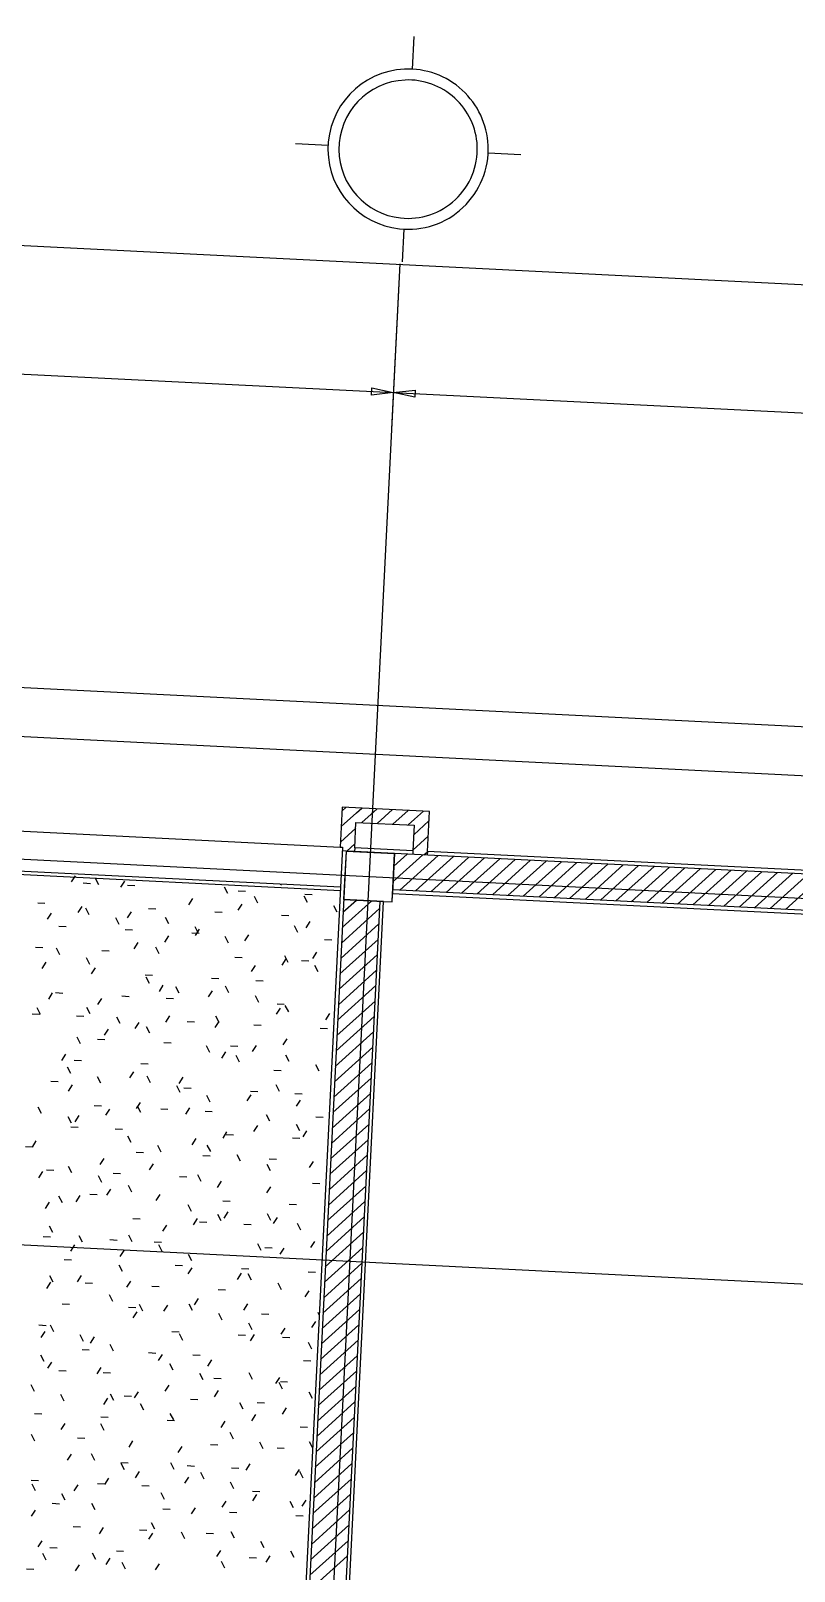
# Model space of a CAD drawing. Extents: x 549999 to 550212, y 1838161 to 1838467.
# Drawn here: x 550121.31 to 550124.45, y 1838357.39 to 1838363.74 of the extents above; entities that cross this region are included whole.
import ezdxf

# ---------------------------------------------------------------- set-up
doc = ezdxf.new("R2010")
doc.units = 0
for name, color, linetype in [('Level 14', 7, 'Continuous'), ('Level 15', 7, 'Continuous'), ('Level 18', 7, 'Continuous'), ('Level 19', 7, 'Continuous'), ('Level 20', 7, 'Continuous'), ('Level 36', 7, 'Continuous'), ('Level 4', 7, 'Continuous'), ('Level 6', 7, 'Continuous'), ('Level 8', 7, 'Continuous')]:
    doc.layers.add(name, color=color, linetype=linetype)

# ---------------------------------------------------------------- blocks, each defined once
blk = doc.blocks.new('FLOO10')
at = {"layer": 'Level 8'}
for p, q in [((1048.51, 1267.1), (-1101.49, 1267.1)), ((-1081.49, 1247.1), (1028.51, 1247.1))]:
    blk.add_line(p, q, dxfattribs=at)
blk = doc.blocks.new('GRID_2')
at = {"layer": 'Level 19'}
for p, q in [((0, 0.5169), (0, 0.3669)), ((-0.5169, 0), (-0.3669, 0)), ((0.5169, 0), (0.3669, 0)), ((0, -0.5169), (0, -0.3669))]:
    blk.add_line(p, q, dxfattribs=at)
for radius, start, end in [(0.3669, 86.59057, 185.41735), (0.3669, 3.40943, 86.59057), (0.3169, 86.59057, 185.41735), (0.3169, 3.40943, 86.59057), (0.3169, 275.41735, 3.40943), (0.3669, 275.41735, 3.40943), (0.3669, 185.41735, 275.41735), (0.3169, 185.41735, 275.41735)]:
    blk.add_arc((0, 0), radius, start, end, dxfattribs=at)

msp = doc.modelspace()

# ---------------------------------------------------------------- linework, layer by layer
at = {"layer": 'Level 14'}
for p, q in [((550122.5875, 1838360.5208), (550122.6054, 1838360.537)), ((550122.6472, 1838360.5142), (550122.6689, 1838360.5338)), ((550122.5843, 1838360.4572), (550122.6472, 1838360.5142)), ((550122.6696, 1838360.4737), (550122.7325, 1838360.5306)), ((550122.7331, 1838360.4705), (550122.7961, 1838360.5275)), ((550122.7967, 1838360.4674), (550122.8596, 1838360.5243)), ((550122.8603, 1838360.4642), (550122.8862, 1838360.4876)), ((550122.883, 1838360.4241), (550122.9459, 1838360.481)), ((550122.8862, 1838360.4876), (550122.9232, 1838360.5211)), ((550122.5811, 1838360.3937), (550122.644, 1838360.4506)), ((550122.8798, 1838360.3605), (550122.9427, 1838360.4174)), ((550122.6073, 1838360.3567), (550122.6409, 1838360.387)), ((550122.7982, 1838360.2308), (550122.9201, 1838360.341)), ((550122.8014, 1838360.2943), (550122.8565, 1838360.3442)), ((550122.9251, 1838360.3408), (550122.9396, 1838360.3539)), ((550122.8264, 1838360.1955), (550122.9837, 1838360.3379)), ((550122.8899, 1838360.1924), (550123.0472, 1838360.3347)), ((550122.9535, 1838360.1892), (550123.1108, 1838360.3315)), ((550123.017, 1838360.186), (550123.1743, 1838360.3283)), ((550123.0806, 1838360.1828), (550123.2379, 1838360.3251)), ((550123.1442, 1838360.1796), (550123.3015, 1838360.322)), ((550123.2077, 1838360.1765), (550123.365, 1838360.3188)), ((550123.2713, 1838360.1733), (550123.4286, 1838360.3156)), ((550123.3348, 1838360.1701), (550123.4921, 1838360.3124)), ((550123.3984, 1838360.1669), (550123.5557, 1838360.3093)), ((550123.462, 1838360.1638), (550123.6193, 1838360.3061)), ((550123.5255, 1838360.1606), (550123.6828, 1838360.3029)), ((550123.5891, 1838360.1574), (550123.7464, 1838360.2997)), ((550123.6526, 1838360.1542), (550123.8099, 1838360.2965)), ((550123.7162, 1838360.151), (550123.8735, 1838360.2934)), ((550123.7798, 1838360.1479), (550123.9371, 1838360.2902)), ((550123.8433, 1838360.1447), (550124.0006, 1838360.287)), ((550123.9069, 1838360.1415), (550124.0642, 1838360.2838)), ((550123.9704, 1838360.1383), (550124.1278, 1838360.2807)), ((550124.034, 1838360.1352), (550124.1913, 1838360.2775)), ((550124.0976, 1838360.132), (550124.2549, 1838360.2743)), ((550124.1611, 1838360.1288), (550124.3184, 1838360.2711)), ((550124.2247, 1838360.1256), (550124.382, 1838360.2679)), ((550124.2882, 1838360.1224), (550124.4456, 1838360.2648)), ((550124.3518, 1838360.1193), (550124.5091, 1838360.2616)), ((550124.4154, 1838360.1161), (550124.5727, 1838360.2584)), ((550122.5885, 1838360.041), (550122.7104, 1838360.1513)), ((550122.5917, 1838360.1046), (550122.6468, 1838360.1544)), ((550122.5853, 1838359.9775), (550122.7426, 1838360.1198)), ((550122.5822, 1838359.9139), (550122.7395, 1838360.0562)), ((550122.579, 1838359.8503), (550122.7363, 1838359.9927)), ((550122.5758, 1838359.7868), (550122.7331, 1838359.9291)), ((550122.5726, 1838359.7232), (550122.7299, 1838359.8655)), ((550122.5694, 1838359.6597), (550122.7267, 1838359.802)), ((550122.5663, 1838359.5961), (550122.7236, 1838359.7384)), ((550122.5631, 1838359.5325), (550122.7204, 1838359.6749)), ((550122.5599, 1838359.469), (550122.7172, 1838359.6113)), ((550122.5567, 1838359.4054), (550122.714, 1838359.5477)), ((550122.5536, 1838359.3419), (550122.7109, 1838359.4842)), ((550122.5504, 1838359.2783), (550122.7077, 1838359.4206)), ((550122.5472, 1838359.2147), (550122.7045, 1838359.3571)), ((550122.544, 1838359.1512), (550122.7013, 1838359.2935)), ((550122.5408, 1838359.0876), (550122.6982, 1838359.2299)), ((550122.5377, 1838359.0241), (550122.695, 1838359.1664)), ((550122.5345, 1838358.9605), (550122.6918, 1838359.1028)), ((550122.5313, 1838358.8969), (550122.6886, 1838359.0393)), ((550122.5281, 1838358.8334), (550122.6854, 1838358.9757)), ((550122.525, 1838358.7698), (550122.6823, 1838358.9121)), ((550122.5218, 1838358.7063), (550122.6791, 1838358.8486)), ((550122.5186, 1838358.6427), (550122.6759, 1838358.785)), ((550122.5154, 1838358.5791), (550122.6727, 1838358.7215)), ((550122.5123, 1838358.5156), (550122.6696, 1838358.6579)), ((550122.5091, 1838358.452), (550122.6664, 1838358.5943)), ((550122.5059, 1838358.3884), (550122.6632, 1838358.5308)), ((550122.5027, 1838358.3249), (550122.66, 1838358.4672)), ((550122.4995, 1838358.2613), (550122.6568, 1838358.4037)), ((550122.4964, 1838358.1978), (550122.6537, 1838358.3401)), ((550122.4932, 1838358.1342), (550122.6505, 1838358.2765)), ((550122.49, 1838358.0706), (550122.6473, 1838358.213)), ((550122.4868, 1838358.0071), (550122.6441, 1838358.1494)), ((550122.4837, 1838357.9435), (550122.641, 1838358.0859)), ((550122.4805, 1838357.88), (550122.6378, 1838358.0223)), ((550122.4773, 1838357.8164), (550122.6346, 1838357.9587)), ((550122.4741, 1838357.7528), (550122.6314, 1838357.8952)), ((550122.4709, 1838357.6893), (550122.6282, 1838357.8316)), ((550122.4678, 1838357.6257), (550122.6251, 1838357.7681)), ((550122.4646, 1838357.5622), (550122.6219, 1838357.7045)), ((550122.4614, 1838357.4986), (550122.6187, 1838357.6409)), ((550122.4582, 1838357.435), (550122.6155, 1838357.5774)), ((550122.4551, 1838357.3715), (550122.6124, 1838357.5138)), ((550122.4519, 1838357.3079), (550122.6092, 1838357.4502))]:
    msp.add_line(p, q, dxfattribs=at)
at = {"layer": 'Level 15'}
for p, q in [((550121.4883, 1838360.2548), (550121.4719, 1838360.2295)), ((550121.5207, 1838360.225), (550121.5508, 1838360.2235)), ((550121.5855, 1838360.2171), (550121.5718, 1838360.244)), ((550121.6915, 1838360.2324), (550121.6751, 1838360.2071)), ((550121.7033, 1838360.2159), (550121.7335, 1838360.2144)), ((550122.3366, 1838360.22), (550122.3344, 1838360.2166)), ((550121.9715, 1838360.1604), (550121.9552, 1838360.135)), ((550122.1175, 1838360.1815), (550122.1038, 1838360.2084)), ((550122.16, 1838360.193), (550122.1901, 1838360.1915)), ((550122.2406, 1838360.1419), (550122.2269, 1838360.1687)), ((550122.4451, 1838360.1439), (550122.4313, 1838360.1708)), ((550122.4339, 1838360.1793), (550122.4641, 1838360.1778)), ((550121.3335, 1838360.1428), (550121.3636, 1838360.1413)), ((550121.389, 1838360.1012), (550121.3726, 1838360.0759)), ((550121.5154, 1838360.1284), (550121.4991, 1838360.1031)), ((550121.5459, 1838360.094), (550121.5321, 1838360.1209)), ((550121.7187, 1838360.106), (550121.7023, 1838360.0807)), ((550121.7901, 1838360.12), (550121.8202, 1838360.1185)), ((550122.0641, 1838360.1063), (550122.0942, 1838360.1048)), ((550122.1748, 1838360.138), (550122.1584, 1838360.1126)), ((550122.338, 1838360.0926), (550122.3682, 1838360.0911)), ((550122.5682, 1838360.1043), (550122.5544, 1838360.1311)), ((550121.4202, 1838360.0469), (550121.4504, 1838360.0454)), ((550121.669, 1838360.0544), (550121.6552, 1838360.0812)), ((550121.6942, 1838360.0332), (550121.7243, 1838360.0317)), ((550121.8734, 1838360.0564), (550121.8597, 1838360.0833)), ((550121.9987, 1838360.034), (550121.9823, 1838360.0086)), ((550121.9965, 1838360.0168), (550121.9827, 1838360.0436)), ((550122.4054, 1838360.0208), (550122.3917, 1838360.0477)), ((550122.4548, 1838360.0659), (550122.4384, 1838360.0406)), ((550121.3243, 1838359.9602), (550121.3545, 1838359.9586)), ((550121.7459, 1838359.9796), (550121.7295, 1838359.9542)), ((550121.8338, 1838359.9333), (550121.82, 1838359.9602)), ((550121.8723, 1838360.0068), (550121.8559, 1838359.9814)), ((550121.9682, 1838360.0195), (550121.9983, 1838360.018)), ((550122.1196, 1838359.9771), (550122.1058, 1838360.0039)), ((550122.2019, 1838360.0115), (550122.1856, 1838359.9862)), ((550122.5161, 1838359.9921), (550122.5463, 1838359.9906)), ((550121.3666, 1838359.898), (550121.3502, 1838359.8727)), ((550121.4248, 1838359.9292), (550121.4111, 1838359.9561)), ((550121.5479, 1838359.8896), (550121.5342, 1838359.9164)), ((550121.5983, 1838359.9465), (550121.6284, 1838359.945)), ((550122.1463, 1838359.9191), (550122.1764, 1838359.9176)), ((550122.3556, 1838359.9123), (550122.3392, 1838359.8869)), ((550122.3657, 1838359.8978), (550122.352, 1838359.9246)), ((550122.4202, 1838359.9054), (550122.4504, 1838359.9039)), ((550122.482, 1838359.9395), (550122.4656, 1838359.9141)), ((550121.5698, 1838359.8756), (550121.5535, 1838359.8502)), ((550121.7764, 1838359.846), (550121.8065, 1838359.8445)), ((550121.7941, 1838359.8103), (550121.7803, 1838359.8371)), ((550122.2291, 1838359.8851), (550122.2128, 1838359.8598)), ((550122.4888, 1838359.8581), (550122.4751, 1838359.8849)), ((550121.3938, 1838359.7716), (550121.3774, 1838359.7462)), ((550121.4065, 1838359.7729), (550121.4367, 1838359.7714)), ((550121.8499, 1838359.8035), (550121.8335, 1838359.7782)), ((550121.9172, 1838359.7706), (550121.9034, 1838359.7974)), ((550122.0531, 1838359.7811), (550122.0367, 1838359.7558)), ((550122.0504, 1838359.8323), (550122.0805, 1838359.8308)), ((550122.1216, 1838359.7726), (550122.1079, 1838359.7995)), ((550122.233, 1838359.8232), (550122.2632, 1838359.8217)), ((550121.3455, 1838359.6831), (550121.3318, 1838359.7099)), ((550121.55, 1838359.6851), (550121.5362, 1838359.712)), ((550121.597, 1838359.7492), (550121.5806, 1838359.7238)), ((550121.6805, 1838359.7592), (550121.7106, 1838359.7577)), ((550121.8632, 1838359.7501), (550121.8933, 1838359.7486)), ((550122.2447, 1838359.733), (550122.2309, 1838359.7598)), ((550122.3331, 1838359.7091), (550122.3168, 1838359.6837)), ((550122.3198, 1838359.7273), (550122.3499, 1838359.7258)), ((550122.3678, 1838359.6933), (550122.354, 1838359.7202)), ((550121.3106, 1838359.6862), (550121.3408, 1838359.6847)), ((550121.4933, 1838359.677), (550121.5234, 1838359.6755)), ((550121.6731, 1838359.6455), (550121.6593, 1838359.6723)), ((550121.7506, 1838359.6499), (550121.7343, 1838359.6246)), ((550121.8771, 1838359.6771), (550121.8607, 1838359.6518)), ((550121.9499, 1838359.6542), (550121.9801, 1838359.6527)), ((550122.0803, 1838359.6547), (550122.0639, 1838359.6293)), ((550122.082, 1838359.6495), (550122.0682, 1838359.6764)), ((550122.5364, 1838359.6866), (550122.52, 1838359.6613)), ((550121.5103, 1838359.562), (550121.4965, 1838359.5889)), ((550121.58, 1838359.5812), (550121.6102, 1838359.5796)), ((550121.6242, 1838359.6227), (550121.6078, 1838359.5974)), ((550121.7961, 1838359.6058), (550121.7824, 1838359.6326)), ((550122.2239, 1838359.6405), (550122.254, 1838359.639)), ((550122.3603, 1838359.5826), (550122.344, 1838359.5573)), ((550122.4979, 1838359.6268), (550122.528, 1838359.6253)), ((550121.4482, 1838359.5187), (550121.4318, 1838359.4934)), ((550121.854, 1838359.5675), (550121.8842, 1838359.566)), ((550122.0423, 1838359.5265), (550122.0285, 1838359.5533)), ((550122.1075, 1838359.5283), (550122.0911, 1838359.5029)), ((550122.128, 1838359.5538), (550122.1581, 1838359.5523)), ((550122.2339, 1838359.5554), (550122.2175, 1838359.5301)), ((550122.3698, 1838359.4888), (550122.3561, 1838359.5157)), ((550122.5483, 1838359.5365), (550122.5472, 1838359.5349)), ((550121.4706, 1838359.439), (550121.4569, 1838359.4658)), ((550121.4842, 1838359.4944), (550121.5143, 1838359.4929)), ((550121.7581, 1838359.4807), (550121.7883, 1838359.4792)), ((550122.1654, 1838359.4868), (550122.1516, 1838359.5137)), ((550122.3061, 1838359.4533), (550122.3362, 1838359.4518)), ((550122.4929, 1838359.4492), (550122.4792, 1838359.476)), ((550121.3883, 1838359.4076), (550121.4184, 1838359.4061)), ((550121.4754, 1838359.3923), (550121.459, 1838359.367)), ((550121.5937, 1838359.3993), (550121.58, 1838359.4261)), ((550121.7282, 1838359.4467), (550121.7118, 1838359.4213)), ((550121.7982, 1838359.4013), (550121.7844, 1838359.4282)), ((550121.9314, 1838359.4243), (550121.9151, 1838359.3989)), ((550122.3302, 1838359.3658), (550122.3164, 1838359.3926)), ((550121.9213, 1838359.3617), (550121.9075, 1838359.3885)), ((550121.9362, 1838359.3802), (550121.9664, 1838359.3787)), ((550122.0443, 1838359.322), (550122.0306, 1838359.3489)), ((550122.2115, 1838359.3522), (550122.1951, 1838359.3269)), ((550122.2102, 1838359.3665), (550122.2403, 1838359.365)), ((550122.3928, 1838359.3574), (550122.423, 1838359.3559)), ((550122.4147, 1838359.3298), (550122.3983, 1838359.3044)), ((550121.3496, 1838359.2742), (550121.3358, 1838359.301)), ((550121.5025, 1838359.2659), (550121.4862, 1838359.2405)), ((550121.5663, 1838359.3072), (550121.5965, 1838359.3057)), ((550121.629, 1838359.2931), (550121.6126, 1838359.2677)), ((550121.7554, 1838359.3203), (550121.739, 1838359.2949)), ((550121.7585, 1838359.2783), (550121.7448, 1838359.3051)), ((550121.8403, 1838359.2935), (550121.8705, 1838359.292)), ((550121.9586, 1838359.2978), (550121.9423, 1838359.2725)), ((550122.023, 1838359.2843), (550122.0531, 1838359.2828)), ((550122.2905, 1838359.2427), (550122.2767, 1838359.2695)), ((550121.4727, 1838359.2345), (550121.4589, 1838359.2614)), ((550121.4705, 1838359.2204), (550121.5006, 1838359.2189)), ((550121.6531, 1838359.2113), (550121.6832, 1838359.2098)), ((550122.1122, 1838359.1986), (550122.0959, 1838359.1733)), ((550122.2387, 1838359.2258), (550122.2223, 1838359.2004)), ((550122.4136, 1838359.203), (550122.3998, 1838359.2299)), ((550122.4419, 1838359.2034), (550122.4255, 1838359.178)), ((550122.4796, 1838359.2615), (550122.5097, 1838359.26)), ((550121.2832, 1838359.1382), (550121.3134, 1838359.1367)), ((550121.3265, 1838359.1619), (550121.3101, 1838359.1365)), ((550121.7189, 1838359.1552), (550121.7051, 1838359.182)), ((550121.8419, 1838359.1155), (550121.8282, 1838359.1424)), ((550121.9858, 1838359.1714), (550121.9694, 1838359.1461)), ((550122.0464, 1838359.1176), (550122.0326, 1838359.1444)), ((550122.1097, 1838359.1885), (550122.1399, 1838359.1869)), ((550122.3837, 1838359.1748), (550122.4139, 1838359.1733)), ((550121.6065, 1838359.0898), (550121.5902, 1838359.0645)), ((550121.7399, 1838359.1154), (550121.77, 1838359.1139)), ((550122.0138, 1838359.1017), (550122.044, 1838359.1002)), ((550122.1695, 1838359.0779), (550122.1557, 1838359.1047)), ((550122.2878, 1838359.088), (550122.318, 1838359.0865)), ((550122.4691, 1838359.0769), (550122.4527, 1838359.0516)), ((550121.3537, 1838359.0355), (550121.3373, 1838359.0101)), ((550121.37, 1838359.0423), (550121.4001, 1838359.0408)), ((550121.4747, 1838359.03), (550121.461, 1838359.0569)), ((550121.5978, 1838358.9904), (550121.5841, 1838359.0172)), ((550121.644, 1838359.0286), (550121.6741, 1838359.0271)), ((550121.8098, 1838359.0674), (550121.7934, 1838359.0421)), ((550121.918, 1838359.0149), (550121.9481, 1838359.0134)), ((550122.0067, 1838358.9945), (550121.993, 1838359.0213)), ((550122.2926, 1838359.0382), (550122.2788, 1838359.0651)), ((550121.6337, 1838358.9634), (550121.6174, 1838358.9381)), ((550121.7209, 1838358.9507), (550121.7071, 1838358.9776)), ((550122.0898, 1838358.9954), (550122.0734, 1838358.97)), ((550122.293, 1838358.9729), (550122.2767, 1838358.9476)), ((550122.4659, 1838358.9875), (550122.496, 1838358.986)), ((550121.3809, 1838358.909), (550121.3645, 1838358.8837)), ((550121.4351, 1838358.907), (550121.4213, 1838358.9338)), ((550121.5073, 1838358.9362), (550121.4909, 1838358.9109)), ((550121.5481, 1838358.9419), (550121.5782, 1838358.9404)), ((550121.837, 1838358.941), (550121.8206, 1838358.9156)), ((550121.9671, 1838358.8714), (550121.9533, 1838358.8982)), ((550122.096, 1838358.9145), (550122.1262, 1838358.913)), ((550122.37, 1838358.9008), (550122.4002, 1838358.8993)), ((550121.7262, 1838358.8414), (550121.7563, 1838358.8399)), ((550121.9906, 1838358.8418), (550121.9742, 1838358.8164)), ((550122.0002, 1838358.8277), (550122.0303, 1838358.8262)), ((550122.0901, 1838358.8317), (550122.0764, 1838358.8586)), ((550122.117, 1838358.8689), (550122.1006, 1838358.8436)), ((550122.1828, 1838358.8186), (550122.2129, 1838358.8171)), ((550122.2946, 1838358.8338), (550122.2808, 1838358.8606)), ((550122.3202, 1838358.8465), (550122.3039, 1838358.8212)), ((550122.4177, 1838358.7941), (550122.4039, 1838358.821)), ((550121.3563, 1838358.7684), (550121.3864, 1838358.7668)), ((550121.3954, 1838358.7839), (550121.3816, 1838358.8107)), ((550121.5185, 1838358.7442), (550121.5047, 1838358.7711)), ((550121.6303, 1838358.7547), (550121.6604, 1838358.7531)), ((550121.7229, 1838358.7463), (550121.7092, 1838358.7731)), ((550121.8642, 1838358.8146), (550121.8478, 1838358.7892)), ((550121.4849, 1838358.733), (550121.4685, 1838358.7076)), ((550121.6881, 1838358.7106), (550121.6717, 1838358.6852)), ((550121.8129, 1838358.7455), (550121.8431, 1838358.744)), ((550121.846, 1838358.7066), (550121.8323, 1838358.7335)), ((550121.9691, 1838358.6669), (550121.9553, 1838358.6938)), ((550122.2549, 1838358.7107), (550122.2412, 1838358.7375)), ((550122.2696, 1838358.7227), (550122.2997, 1838358.7212)), ((550122.3474, 1838358.7201), (550122.3311, 1838358.6947)), ((550122.4739, 1838358.7473), (550122.4575, 1838358.7219)), ((550121.4431, 1838358.6725), (550121.4732, 1838358.671)), ((550121.6833, 1838358.6232), (550121.6695, 1838358.65)), ((550121.8997, 1838358.6496), (550121.9298, 1838358.6481)), ((550121.9682, 1838358.6385), (550121.9518, 1838358.6132)), ((550122.1737, 1838358.6359), (550122.2038, 1838358.6344)), ((550121.3857, 1838358.5794), (550121.3693, 1838358.554)), ((550121.3974, 1838358.5794), (550121.3837, 1838358.6063)), ((550121.5121, 1838358.6066), (550121.4957, 1838358.5812)), ((550121.5298, 1838358.5766), (550121.56, 1838358.5751)), ((550121.7153, 1838358.5841), (550121.6989, 1838358.5588)), ((550122.1714, 1838358.6161), (550122.155, 1838358.5907)), ((550122.2153, 1838358.5876), (550122.2015, 1838358.6145)), ((550122.3384, 1838358.5479), (550122.3246, 1838358.5748)), ((550122.4476, 1838358.6222), (550122.4778, 1838358.6207)), ((550121.6436, 1838358.5001), (550121.6298, 1838358.527)), ((550121.8038, 1838358.5629), (550121.8339, 1838358.5614)), ((550121.9953, 1838358.5121), (550121.979, 1838358.4867)), ((550122.0778, 1838358.5492), (550122.1079, 1838358.5477)), ((550122.4514, 1838358.5441), (550122.4351, 1838358.5187)), ((550121.4339, 1838358.4898), (550121.4641, 1838358.4883)), ((550121.7079, 1838358.4761), (550121.738, 1838358.4746)), ((550121.7425, 1838358.4577), (550121.7261, 1838358.4324)), ((550121.7667, 1838358.4604), (550121.7529, 1838358.4873)), ((550121.8689, 1838358.4849), (550121.8526, 1838358.4596)), ((550121.9712, 1838358.4625), (550121.9574, 1838358.4893)), ((550122.0942, 1838358.4228), (550122.0805, 1838358.4497)), ((550122.1986, 1838358.4897), (550122.1822, 1838358.4643)), ((550122.2559, 1838358.4487), (550122.286, 1838358.4472)), ((550122.4937, 1838358.4453), (550122.4894, 1838358.4538)), ((550121.338, 1838358.403), (550121.3682, 1838358.4015)), ((550121.3632, 1838358.3761), (550121.3469, 1838358.3508)), ((550121.3995, 1838358.375), (550121.3857, 1838358.4018)), ((550121.886, 1838358.3757), (550121.9161, 1838358.3741)), ((550122.2173, 1838358.3832), (550122.2036, 1838358.41)), ((550122.3522, 1838358.3904), (550122.3358, 1838358.3651)), ((550122.4786, 1838358.4176), (550122.4622, 1838358.3923)), ((550121.5226, 1838358.3353), (550121.5088, 1838358.3622)), ((550121.5665, 1838358.3537), (550121.5501, 1838358.3284)), ((550121.6457, 1838358.2956), (550121.6319, 1838358.3225)), ((550121.9315, 1838358.3394), (550121.9177, 1838358.3662)), ((550122.16, 1838358.362), (550122.1901, 1838358.3605)), ((550122.2258, 1838358.3632), (550122.2094, 1838358.3379)), ((550122.3426, 1838358.3528), (550122.3728, 1838358.3513)), ((550122.4635, 1838358.3038), (550122.4497, 1838358.3307)), ((550121.3598, 1838358.2519), (550121.3461, 1838358.2787)), ((550121.3904, 1838358.2497), (550121.374, 1838358.2244)), ((550121.5161, 1838358.3026), (550121.5463, 1838358.3011)), ((550121.7901, 1838358.2889), (550121.8202, 1838358.2874)), ((550121.8465, 1838358.2817), (550121.8301, 1838358.2563)), ((550121.9728, 1838358.2798), (550122.0029, 1838358.2783)), ((550122.0497, 1838358.2592), (550122.0334, 1838358.2339)), ((550122.4294, 1838358.2569), (550122.4595, 1838358.2554)), ((550121.4202, 1838358.2158), (550121.4504, 1838358.2143)), ((550121.5936, 1838358.2273), (550121.5773, 1838358.2019)), ((550121.6029, 1838358.2067), (550121.633, 1838358.2052)), ((550121.8918, 1838358.2163), (550121.8781, 1838358.2432)), ((550122.0149, 1838358.1766), (550122.0011, 1838358.2035)), ((550122.0595, 1838358.1839), (550122.0897, 1838358.1824)), ((550122.2194, 1838358.1787), (550122.2056, 1838358.2055)), ((550122.3298, 1838358.1872), (550122.3134, 1838358.1619)), ((550121.3202, 1838358.1288), (550121.3064, 1838358.1557)), ((550121.7473, 1838358.1281), (550121.7309, 1838358.1027)), ((550121.8737, 1838358.1552), (550121.8573, 1838358.1299)), ((550122.0769, 1838358.1328), (550122.0605, 1838358.1075)), ((550122.3424, 1838358.139), (550122.3287, 1838358.1659)), ((550122.3335, 1838358.1702), (550122.3636, 1838358.1687)), ((550122.4655, 1838358.0994), (550122.4518, 1838358.1262)), ((550121.4432, 1838358.0891), (550121.4295, 1838358.116)), ((550121.6208, 1838358.1009), (550121.6045, 1838358.0755)), ((550121.6477, 1838358.0912), (550121.6339, 1838358.118)), ((550121.6896, 1838358.1108), (550121.7198, 1838358.1093)), ((550121.7708, 1838358.0515), (550121.757, 1838358.0784)), ((550121.9636, 1838358.0971), (550121.9938, 1838358.0956)), ((550122.1797, 1838358.0556), (550122.1659, 1838358.0825)), ((550122.2376, 1838358.0834), (550122.2677, 1838358.0819)), ((550122.357, 1838358.0608), (550122.3406, 1838358.0354)), ((550121.3198, 1838358.0377), (550121.3499, 1838358.0362)), ((550121.4448, 1838357.9969), (550121.4284, 1838357.9715)), ((550121.5938, 1838358.024), (550121.6239, 1838358.0225)), ((550121.608, 1838357.9681), (550121.5943, 1838357.995)), ((550121.8677, 1838358.0104), (550121.8979, 1838358.0088)), ((550121.8939, 1838358.0119), (550121.8801, 1838358.0387)), ((550122.1041, 1838358.0064), (550122.0877, 1838357.981)), ((550122.2305, 1838358.0336), (550122.2142, 1838358.0082)), ((550121.3222, 1838357.9244), (550121.3084, 1838357.9512)), ((550121.4979, 1838357.9373), (550121.528, 1838357.9358)), ((550122.14, 1838357.9325), (550122.1263, 1838357.9594)), ((550122.4157, 1838357.983), (550122.4458, 1838357.9814)), ((550121.472, 1838357.8704), (550121.4556, 1838357.8451)), ((550121.5684, 1838357.845), (550121.5546, 1838357.8719)), ((550121.7248, 1838357.9248), (550121.7085, 1838357.8995)), ((550121.9281, 1838357.9024), (550121.9117, 1838357.8771)), ((550122.0458, 1838357.9099), (550122.076, 1838357.9084)), ((550122.2631, 1838357.8929), (550122.2493, 1838357.9197)), ((550122.3198, 1838357.8962), (550122.3499, 1838357.8947)), ((550122.4663, 1838357.8973), (550122.4538, 1838357.9218)), ((550121.676, 1838357.8368), (550121.7061, 1838357.8353)), ((550121.6915, 1838357.8054), (550121.6777, 1838357.8322)), ((550121.8959, 1838357.8074), (550121.8821, 1838357.8343)), ((550121.9499, 1838357.8231), (550121.9801, 1838357.8216)), ((550122.1326, 1838357.814), (550122.1627, 1838357.8125)), ((550122.2081, 1838357.8304), (550122.1917, 1838357.805)), ((550122.4113, 1838357.8079), (550122.395, 1838357.7826)), ((550121.3061, 1838357.7638), (550121.3362, 1838357.7623)), ((550121.3243, 1838357.7199), (550121.3105, 1838357.7467)), ((550121.4992, 1838357.744), (550121.4828, 1838357.7187)), ((550121.5801, 1838357.7501), (550121.6102, 1838357.7486)), ((550121.6256, 1838357.7712), (550121.6092, 1838357.7459)), ((550121.752, 1838357.7984), (550121.7357, 1838357.7731)), ((550121.7627, 1838357.7409), (550121.7928, 1838357.7394)), ((550121.9553, 1838357.776), (550121.9389, 1838357.7506)), ((550122.019, 1838357.7677), (550122.0052, 1838357.7946)), ((550122.1421, 1838357.7281), (550122.1283, 1838357.7549)), ((550122.4279, 1838357.7718), (550122.4141, 1838357.7987)), ((550121.4473, 1838357.6802), (550121.4336, 1838357.7071)), ((550121.8562, 1838357.6843), (550121.8425, 1838357.7112)), ((550122.1089, 1838357.6767), (550122.0925, 1838357.6514)), ((550122.2353, 1838357.7039), (550122.2189, 1838357.6786)), ((550122.2193, 1838357.7181), (550122.2495, 1838357.7166)), ((550122.3882, 1838357.6487), (550122.3745, 1838357.6756)), ((550122.4385, 1838357.6815), (550122.4222, 1838357.6562)), ((550121.3231, 1838357.64), (550121.3068, 1838357.6147)), ((550121.3928, 1838357.6679), (550121.423, 1838357.6664)), ((550121.5704, 1838357.6406), (550121.5567, 1838357.6674)), ((550121.8495, 1838357.645), (550121.8796, 1838357.6435)), ((550121.9825, 1838357.6495), (550121.9661, 1838357.6242)), ((550122.1234, 1838357.6313), (550122.1536, 1838357.6298)), ((550122.3974, 1838357.6177), (550122.4276, 1838357.6161)), ((550121.4796, 1838357.572), (550121.5097, 1838357.5705)), ((550121.6032, 1838357.568), (550121.5868, 1838357.5426)), ((550121.7536, 1838357.5583), (550121.7837, 1838357.5568)), ((550121.8166, 1838357.5612), (550121.8028, 1838357.5881)), ((550121.9397, 1838357.5216), (550121.9259, 1838357.5484)), ((550122.1441, 1838357.5236), (550122.1304, 1838357.5505)), ((550121.3503, 1838357.5136), (550121.334, 1838357.4882)), ((550121.3837, 1838357.4852), (550121.4138, 1838357.4837)), ((550121.8064, 1838357.5455), (550121.79, 1838357.5202)), ((550122.0276, 1838357.5446), (550122.0577, 1838357.5431)), ((550122.2672, 1838357.484), (550122.2534, 1838357.5108)), ((550121.368, 1838357.4341), (550121.3542, 1838357.4609)), ((550121.5725, 1838357.4361), (550121.5587, 1838357.463)), ((550121.6304, 1838357.4416), (550121.614, 1838357.4162)), ((550121.6577, 1838357.4715), (550121.6878, 1838357.47)), ((550121.6955, 1838357.3964), (550121.6818, 1838357.4233)), ((550122.0865, 1838357.4735), (550122.0701, 1838357.4482)), ((550122.1045, 1838357.4005), (550122.0907, 1838357.4274)), ((550122.2056, 1838357.4441), (550122.2358, 1838357.4426)), ((550122.2897, 1838357.4511), (550122.2733, 1838357.4257)), ((550122.3903, 1838357.4443), (550122.3765, 1838357.4711)), ((550121.2878, 1838357.3985), (550121.318, 1838357.397)), ((550121.5039, 1838357.4144), (550121.4876, 1838357.389)), ((550121.8336, 1838357.4191), (550121.8172, 1838357.3938))]:
    msp.add_line(p, q, dxfattribs=at)
at = {"layer": 'Level 18'}
for p, q in [((550122.8254, 1838362.7772), (550121.7645, 1838341.5558)), ((550111.9127, 1838360.7912), (550141.0461, 1838359.3347))]:
    msp.add_line(p, q, dxfattribs=at)
at = {"layer": 'Level 20'}
for p, q in [((550114.0363, 1838363.2143), (550135.5095, 1838362.1408)), ((550122.8214, 1838362.696), (550122.7914, 1838362.0968)), ((550122.8214, 1838362.696), (550122.7914, 1838362.0968)), ((550116.8064, 1838362.5462), (550122.7989, 1838362.2466)), ((550122.7989, 1838362.2466), (550127.2933, 1838362.0219))]:
    msp.add_line(p, q, dxfattribs=at)
for points in [[(550122.7105, 1838362.2659), (550122.7989, 1838362.2466), (550122.709, 1838362.2362)], [(550122.8873, 1838362.2273), (550122.7989, 1838362.2466), (550122.8888, 1838362.257)]]:
    msp.add_lwpolyline(points, close=True, dxfattribs=at)
at = {"layer": 'Level 36'}
msp.add_line((550112.0527, 1838359.1943), (550141.0941, 1838357.7425), dxfattribs=at)
at = {"layer": 'Level 4'}
for p, q in [((550114.5002, 1838360.777), (550122.5801, 1838360.3731)), ((550122.5811, 1838360.1928), (550115.2353, 1838360.56)), ((550122.5883, 1838360.5378), (550122.5801, 1838360.3731)), ((550122.9479, 1838360.5199), (550122.5883, 1838360.5378)), ((550122.64, 1838360.3701), (550122.6452, 1838360.4749)), ((550122.6452, 1838360.4749), (550122.8849, 1838360.4629)), ((550122.9396, 1838360.3551), (550122.9479, 1838360.5199)), ((550122.8849, 1838360.4629), (550122.8797, 1838360.3581)), ((550122.5901, 1838360.3726), (550122.3839, 1838356.2477)), ((550122.6043, 1838360.3568), (550122.4096, 1838356.4617)), ((550122.5801, 1838360.3731), (550122.5901, 1838360.3726)), ((550122.6043, 1838360.3568), (550122.5893, 1838360.3576)), ((550122.6043, 1838360.3568), (550122.8041, 1838360.3468)), ((550122.64, 1838360.3701), (550122.6393, 1838360.3551)), ((550122.8797, 1838360.3581), (550122.64, 1838360.3701)), ((550122.8041, 1838360.3468), (550122.7958, 1838360.182)), ((550127.0987, 1838360.1321), (550122.8041, 1838360.3468)), ((550122.8797, 1838360.3581), (550122.879, 1838360.3431)), ((550122.9396, 1838360.3551), (550122.9389, 1838360.3401)), ((550127.3142, 1838360.1364), (550122.9396, 1838360.3551)), ((550122.7591, 1838360.1488), (550122.5943, 1838360.1571)), ((550122.7958, 1838360.182), (550127.0904, 1838359.9673)), ((550127.0912, 1838359.9823), (550122.7966, 1838360.197)), ((550122.7441, 1838360.1496), (550122.5594, 1838356.4542)), ((550122.5744, 1838356.4534), (550122.7591, 1838360.1488))]:
    msp.add_line(p, q, dxfattribs=at)
at = {"layer": 'Level 6'}
for p, q in [((550122.6043, 1838360.3568), (550122.5943, 1838360.1571)), ((550122.6043, 1838360.3568), (550122.5961, 1838360.192)), ((550122.8041, 1838360.3468), (550122.6043, 1838360.3568)), ((550122.6393, 1838360.3551), (550122.6043, 1838360.3568)), ((550122.8041, 1838360.3468), (550122.6393, 1838360.3551)), ((550122.7941, 1838360.1471), (550122.8041, 1838360.3468)), ((550122.7966, 1838360.197), (550122.8041, 1838360.3468)), ((550122.5961, 1838360.192), (550122.5943, 1838360.1571)), ((550122.5943, 1838360.1571), (550122.7591, 1838360.1488)), ((550122.5943, 1838360.1571), (550122.7441, 1838360.1496)), ((550122.7941, 1838360.1471), (550122.7958, 1838360.182)), ((550122.7958, 1838360.182), (550122.7966, 1838360.197)), ((550122.7441, 1838360.1496), (550122.7591, 1838360.1488)), ((550122.7591, 1838360.1488), (550122.7941, 1838360.1471)), ((550122.7591, 1838360.1488), (550122.7941, 1838360.1471))]:
    msp.add_line(p, q, dxfattribs=at)
at = {"layer": 'Level 8'}
msp.add_line((550122.5818, 1838360.2078), (550114.6567, 1838360.604), dxfattribs=at)

# ---------------------------------------------------------------- block references
at = {"layer": 'Level 19', "xscale": 0.9000000000000004, "yscale": 0.9, "rotation": 177.13800620795936}
msp.add_blockref('GRID_2', (550122.86, 1838363.25), dxfattribs=at)
at = {"layer": 'Level 8', "xscale": 0.010000000000000004, "yscale": 0.01, "rotation": -2.8619937920406366}
msp.add_blockref('FLOO10', (550124.32, 1838348.19), dxfattribs=at)

doc.saveas('drawing.dxf')
